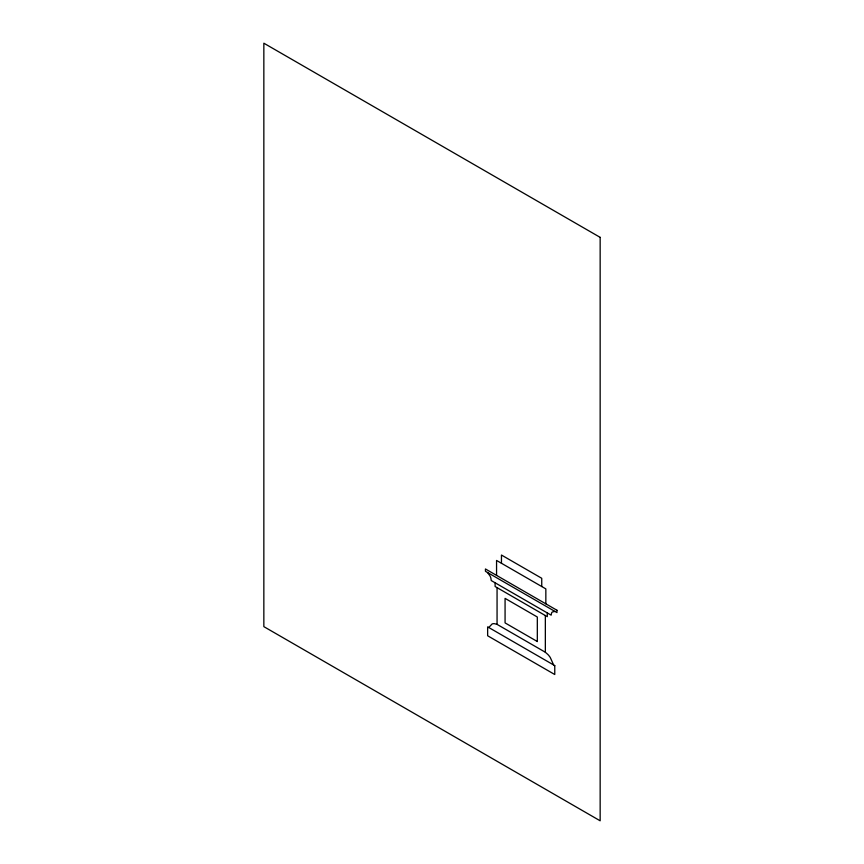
<?xml version="1.0" encoding="UTF-8"?>
<svg xmlns="http://www.w3.org/2000/svg" width="864" height="864" viewBox="0 0 864 864"><rect width="100%" height="100%" fill="white"/><g stroke="black" fill="none" stroke-linecap="round" stroke-linejoin="round"><path stroke-width="1.3" d="M488.754 627.512L492.124 623.959A13.111 7.571 60 0 1 494.392 623.668L497.059 624.37L545.346 652.244L548.014 654.62A13.111 7.571 60 0 1 550.282 657.536L553.651 664.978M554.936 611.42L552.409 611.95A6.977 4.028 60 0 0 551.578 613.019L551.156 615.157L491.249 580.565L490.828 577.951A6.977 4.028 60 0 0 489.985 575.91L487.469 572.465M547.29 612.922L547.29 616.669L495.115 586.516L495.115 582.8M545.843 603.828L545.843 588.892L496.562 560.444L496.562 575.381M545.346 615.546L545.346 652.244M541.739 586.526L541.739 578.286L501.455 555.034L501.455 563.274M497.059 587.639L497.059 624.37M600.156 237.362L263.844 43.2L263.844 626.638L600.156 820.8L600.156 237.362M556.956 610.254L485.438 568.966L485.438 571.298L556.956 612.587L556.956 610.254M537.322 641.52L505.073 622.901L505.073 598.374L537.322 617.015L537.322 641.52M554.764 665.626L487.642 626.864L487.642 635.764L554.764 674.514L554.764 665.626"/></g></svg>
